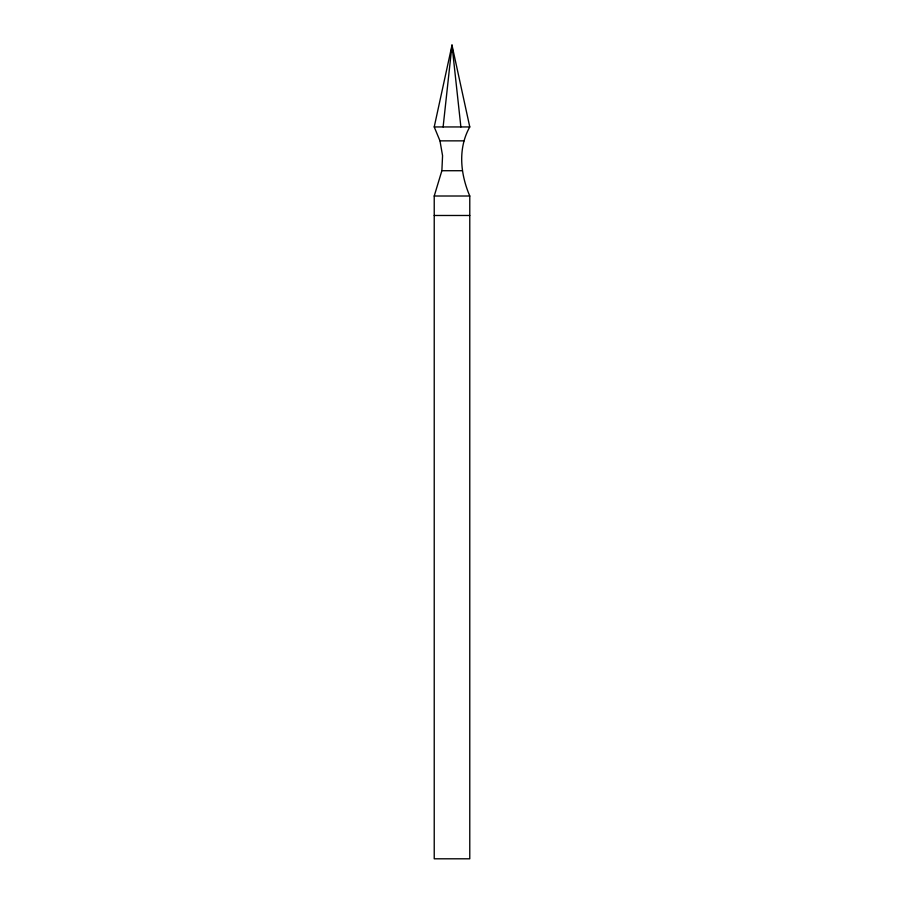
<?xml version="1.0" encoding="UTF-8"?>
<svg xmlns="http://www.w3.org/2000/svg" width="904" height="904" viewBox="0 0 904 904"><rect width="100%" height="100%" fill="white"/><g stroke="black" fill="none" stroke-linecap="round" stroke-linejoin="round"><path stroke-width="1.36" d="M441.875 170.72L442.564 155.68L439.977 140.855L434.225 126.944L452 45.2L469.775 126.944C457.706 148.437 460.396 174.077 469.775 196.01L469.775 858.8L434.225 858.8L434.225 196.01L441.875 170.72L462.125 170.72M443.118 126.944L452 45.2L460.882 126.944M434.225 126.944L469.775 126.944M439.977 140.855L464.023 140.855M434.225 196.01L469.775 196.01M434.225 215.48L469.775 215.48M452 45.2L452 48.014"/></g></svg>
